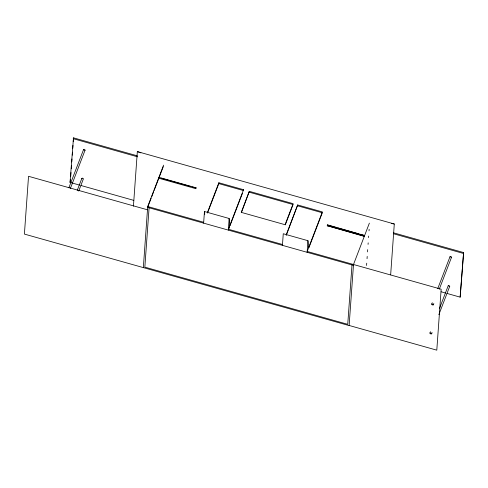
<?xml version="1.0" encoding="UTF-8"?>
<svg xmlns="http://www.w3.org/2000/svg" width="488" height="488" viewBox="0 0 488 488"><rect width="100%" height="100%" fill="white"/><g stroke="black" fill="none" stroke-linecap="round" stroke-linejoin="round"><path stroke-width="0.73" d="M79.556 185.098L70.04 182.414L73.487 137.836L137.201 155.788M70.522 179.309L70.04 182.414M70.742 176.296L71.01 172.526M71.278 168.75L71.492 165.737M71.767 161.967L71.98 158.948M72.248 155.178L72.462 152.165M72.736 148.389L72.95 145.375M73.218 141.605L73.487 137.836M133.431 206.192L137.335 151.585L394.292 223.992L390.656 274.805M143.344 267.601L147.712 206.516L163.59 165.151M149.09 207.772L144.844 267.149L347.743 324.325L351.994 264.947M195.694 188.624L196.017 187.782L158.978 177.345L158.655 178.187L195.694 188.624L196.017 187.782M203.624 223.138L204.454 211.536L229.146 218.49L229.86 225.371M218.801 183.604L218.862 182.75L243.555 189.71L243.494 190.564L218.801 183.604L207.522 212.975M228.317 230.098L229.146 218.49M241.45 212.512L249.313 191.333L293.148 203.679L285.077 224.712L241.243 212.359L249.313 191.333M282.436 245.348L283.266 233.74L307.959 240.7L308.678 247.581M286.34 235.185L297.674 204.96L322.367 211.914L307.19 251.454L441.158 289.201L436.797 350.164L349.134 325.465M307.129 252.308L307.959 240.7M364.627 235.295L364.286 236.381L327.265 225.7L327.588 224.858L364.609 235.539L360.254 234.313M327.247 225.944L327.588 224.858M366.561 265.46L366.726 263.197M367.049 258.683L367.208 256.42M367.531 251.906L367.69 249.649M368.068 244.378L368.178 242.871M368.556 237.601L368.66 236.094M369.038 230.824L369.148 229.317M446.965 293.428L460.147 297.143L463.6 252.564L393.298 232.752M463.6 252.564L460.147 297.143M70.376 188.466L85.107 150.048L84.162 149.279L83.637 149.895M78.721 191.07L83.35 179.017C83.668 178.004 81.203 177.778 82.033 178.882M432.325 302.761C430.068 304.585 434.119 306.433 433.808 303.451M433.265 304.866L432.758 304.085L431.776 304.176M439.249 289.268L451.498 257.359C451.821 256.346 449.35 256.121 450.18 257.219M430.55 331.73C428.299 333.554 432.35 335.402 432.032 332.42M431.49 333.835L430.983 333.06L430.007 333.151M438.84 314.693L449.765 286.206L448.82 285.437L448.222 285.907M68.893 187.776L83.588 149.487M77.238 190.387L81.868 178.334M151.146 198.256L147.65 207.369L353.434 265.356M151.689 196.853L153.567 191.949M154.11 190.546L163.254 166.713M207.315 212.823L218.862 182.75M243.555 189.71L228.378 229.244L282.497 244.494M228.811 228.811L229.555 226.871M230.068 225.529L242.42 193.358M285.285 224.864L293.087 204.539L249.252 192.187M286.133 235.027L297.674 204.96M308.886 247.739L322.306 212.768L297.613 205.814M369.373 223.126L353.495 264.496L349.121 325.587L24.4 234.088L28.536 176.296L147.474 209.809M437.766 288.579L450.015 256.67M439.535 308.331L448.24 285.645M85.071 150.176L84.686 150.383M451.498 257.359L451.113 257.566M449.729 286.328L449.149 286.535M391.303 223.48L394.292 223.992M73.169 138.677L137.61 156.831M393.712 233.801L463.277 253.406M161.138 178.205L190.918 186.599M192.37 187.008L195.999 188.026M327.57 225.102L336.287 227.56M337.739 227.969L358.802 233.904M327.265 225.7L364.304 236.137M81.02 185.507L133.749 200.367M147.712 206.516L203.685 222.284M441.109 291.775L445.501 293.014M137.335 151.585L140.916 152.884M204.454 211.536L204.74 214.287"/></g></svg>
